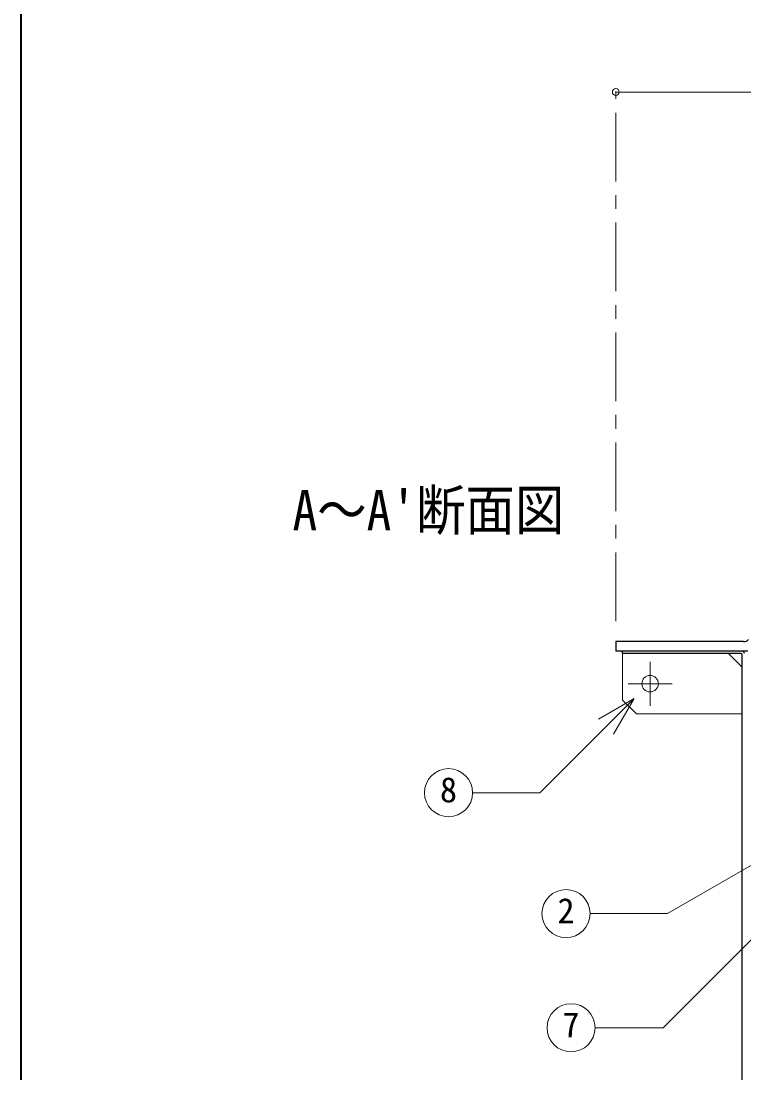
# Model space of a CAD drawing. Units: millimetres at full size, sheet at 1:10; details may follow other scales. Extents: x -2114 to 1936, y -1399 to 1411.
# Drawn here: x -2114 to -1588, y -608 to 158 of the extents above; entities that cross this region are included whole.
import ezdxf
from ezdxf.enums import TextEntityAlignment as Align

# ---------------------------------------------------------------- set-up
doc = ezdxf.new("R2010")
doc.units = ezdxf.units.MM
doc.header["$LTSCALE"] = 10
doc.header["$PDMODE"] = 32
doc.header["$PDSIZE"] = 5
doc.linetypes.add('CHAIN1', pattern=[8, 5, -1, 1, -1])
doc.layers.add('0-0_ﾚｲﾔ1', color=4, linetype='Continuous', lineweight=9)
doc.styles.add('ＭＳ ゴシック', font='')
doc.styles.get('ＭＳ ゴシック').set_extended_font_data('MS Gothic')

msp = doc.modelspace()

# ---------------------------------------------------------------- linework, layer by layer
at = {"layer": '0-0_ﾚｲﾔ1', "color": 1, "lineweight": 40}
msp.add_line((-2113.92, -1398.64), (-2113.92, 1411.36), dxfattribs=at)
at = {"layer": '0-0_ﾚｲﾔ1', "linetype": 'CHAIN1'}
for p, q in [((-1680.92, -278.64), (-1680.92, 106.36)), ((-1655.92, -340.24), (-1655.92, -308.24)), ((-1671.92, -324.24), (-1639.92, -324.24))]:
    msp.add_line(p, q, dxfattribs=at)
at = {"layer": '0-0_ﾚｲﾔ1'}
msp.add_line((-486.92, 106.36), (-1680.92, 106.36), dxfattribs=at)
at = {"layer": '0-0_ﾚｲﾔ1', "color": 5, "lineweight": 25}
for p, q in [((-1680.92, -293.64), (-1680.92, -300.64)), ((-1587.81, -293.64), (-1680.92, -293.64)), ((-1584.87, -300.64), (-1680.92, -300.64)), ((-1675.92, -302.24), (-1675.92, -300.64)), ((-1589.72, -302.24), (-1675.92, -302.24)), ((-1588.92, -901.24), (-1588.92, -303.04))]:
    msp.add_line(p, q, dxfattribs=at)
at = {"layer": '0-0_ﾚｲﾔ1', "color": 7, "lineweight": 18}
for p, q in [((-1675.92, -336.24), (-1675.92, -302.24)), ((-1588.92, -312.24), (-1598.92, -302.24)), ((-1667.61, -334.99), (-1736.2, -403.57)), ((-1667.61, -334.99), (-1693.59, -349.99)), ((-1667.61, -334.99), (-1682.61, -360.97)), ((-1785.18, -403.57), (-1736.2, -403.57)), ((-1489.55, -402.85), (-1643.2, -491.56)), ((-1561.08, -489.34), (-1646.4, -574.66)), ((-1699.64, -491.56), (-1643.2, -491.56)), ((-1695.97, -574.66), (-1646.4, -574.66))]:
    msp.add_line(p, q, dxfattribs=at)
msp.add_lwpolyline([(-1675.92, -336.24), (-1665.92, -346.24), (-1588.92, -346.24)], dxfattribs=at)
for centre, radius in [((-1655.92, -324.24), 6), ((-1802.68, -403.57), 17.5), ((-1717.14, -491.56), 17.5), ((-1713.47, -574.66), 17.5)]:
    msp.add_circle(centre, radius, dxfattribs=at)
at = {"layer": '0-0_ﾚｲﾔ1', "color": 5, "lineweight": 25}
for centre, radius, start, end in [((-1587.81, -288.64), 5, 270, 315.6053), ((-1589.72, -303.04), 0.8, 0, 90), ((-1588.92, -302.24), 1.6, 0, 90)]:
    msp.add_arc(centre, radius, start, end, dxfattribs=at)
at = {"layer": '0-0_ﾚｲﾔ1', "color": 1}
msp.add_point((-1680.92, 106.36), dxfattribs=at)

# ---------------------------------------------------------------- texts
at = {"layer": '0-0_ﾚｲﾔ1', "color": 7, "style": 'ＭＳ ゴシック', "width": 0.9}
msp.add_text("A～A'断面図", height=29.33, dxfattribs=at).set_placement((-1916.28, -221.34), align=Align.BOTTOM_LEFT)
at = {"layer": '0-0_ﾚｲﾔ1', "color": 7, "style": 'ＭＳ ゴシック'}
for s, p in [('8', (-1808.93, -416.07)), ('2', (-1723.39, -504.06)), ('7', (-1719.72, -587.16))]:
    msp.add_text(s, height=18.33, dxfattribs=at).set_placement(p, align=Align.BOTTOM_LEFT)

doc.saveas('drawing.dxf')
